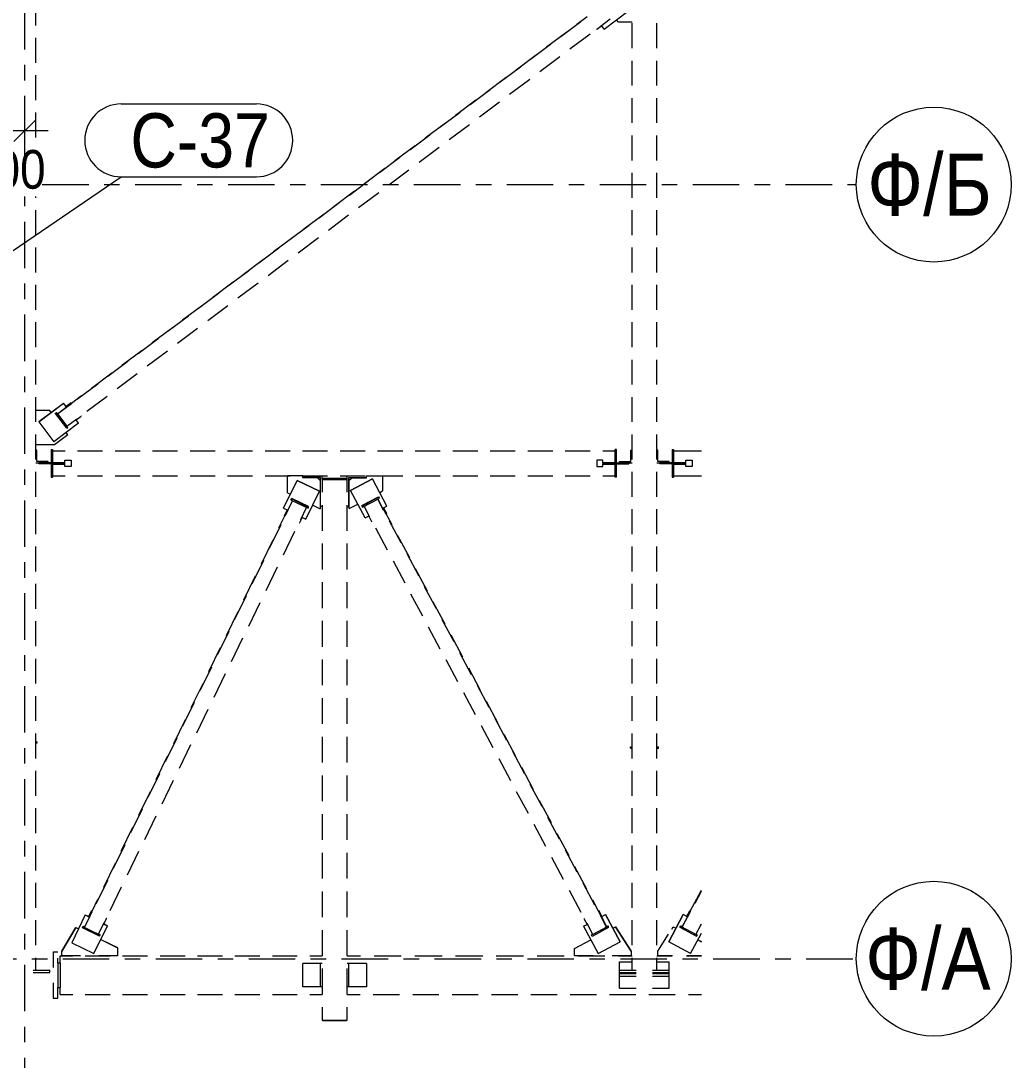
# Model space of a CAD drawing. Header units: millimetres. Extents: x -50 to 544, y -173 to 247.
# Drawn here: x 161.7 to 225.7, y -6.6 to 60.6 of the extents above; entities that cross this region are included whole.
import ezdxf

# ---------------------------------------------------------------- set-up
doc = ezdxf.new("R2010")
doc.units = ezdxf.units.MM
doc.linetypes.add('XKITLINE00', pattern=[0])
doc.linetypes.add('XKITLINE03', pattern=[6, 3, -1, 1, -1])
for name, color, linetype, lineweight in [('Part', 2, 'Continuous', 0), ('PartMark', 3, 'Continuous', 0), ('S-GRID', 1, 'Continuous', 0), ('Z-DIMENSIONS', 1, 'Continuous', 0)]:
    doc.layers.add(name, color=color, linetype=linetype, lineweight=lineweight)
doc.styles.add('GOST type A', font='ARIAL.TTF')

msp = doc.modelspace()

# ---------------------------------------------------------------- linework, layer by layer
at = {"layer": 'Part', "linetype": 'XKITLINE00', "lineweight": 0}
for p, q in [((162.7, 60.286), (162.7, 61.334)), ((199.4, 60.048), (201, 61.248)), ((196.596, 59.562), (197.895, 60.536)), ((197.641, 60.363), (198.294, 60.853)), ((199.145, 60.224), (199.795, 60.711)), ((200.32, 60.49), (200.201, 60.649)), ((201.2, 60.49), (200.32, 60.49)), ((195.683, 58.894), (196.988, 59.873)), ((198.924, 60.013), (198.903, 60.042)), ((199.244, 60.253), (198.924, 60.013)), ((199.223, 60.282), (199.244, 60.253)), ((199.4, 60.048), (199.224, 60.283)), ((199.244, 60.253), (199.244, 60.256)), ((201.2, 58.811), (201.2, 60.42)), ((202.8, 58.811), (202.8, 60.421)), ((162.7, 57.872), (162.7, 59.482)), ((197.196, 58.762), (198.495, 59.737)), ((194.646, 58.099), (195.946, 59.074)), ((193.724, 57.425), (195.03, 58.404)), ((195.246, 57.3), (196.546, 58.274)), ((201.2, 56.397), (201.2, 58.006)), ((202.8, 56.397), (202.8, 58.006)), ((192.697, 56.637), (193.996, 57.612)), ((162.7, 55.458), (162.7, 57.067)), ((191.765, 55.956), (193.071, 56.935)), ((193.297, 55.837), (194.596, 56.812)), ((190.747, 55.175), (192.047, 56.15)), ((189.807, 54.487), (191.113, 55.467)), ((191.347, 54.375), (192.647, 55.35)), ((201.2, 53.983), (201.2, 55.592)), ((202.8, 53.983), (202.8, 55.592)), ((162.7, 53.044), (162.7, 54.653)), ((188.798, 53.713), (190.097, 54.688)), ((187.848, 53.018), (189.154, 53.998)), ((189.398, 52.913), (190.697, 53.888)), ((186.848, 52.251), (188.148, 53.226)), ((201.2, 51.568), (201.2, 53.178)), ((202.8, 51.568), (202.8, 53.178)), ((185.889, 51.549), (187.195, 52.529)), ((187.448, 51.451), (188.748, 52.426)), ((184.899, 50.789), (186.198, 51.764)), ((183.931, 50.08), (185.237, 51.06)), ((185.499, 49.989), (186.798, 50.964)), ((201.2, 49.154), (201.2, 50.764)), ((202.8, 49.154), (202.8, 50.764)), ((182.949, 49.327), (184.249, 50.301)), ((162.7, 49.154), (162.7, 49.236)), ((181.972, 48.611), (183.278, 49.591)), ((183.549, 48.527), (184.849, 49.502)), ((162.7, 46.74), (162.7, 48.349)), ((181, 47.864), (182.299, 48.839)), ((201.2, 46.74), (201.2, 48.349)), ((202.8, 46.74), (202.8, 48.349)), ((180.014, 47.142), (181.319, 48.122)), ((181.6, 47.065), (182.899, 48.039)), ((179.05, 46.402), (180.35, 47.377)), ((178.055, 45.673), (179.361, 46.653)), ((179.65, 45.602), (180.95, 46.577)), ((162.7, 44.326), (162.7, 45.935)), ((177.101, 44.94), (178.4, 45.915)), ((201.2, 44.326), (201.2, 45.935)), ((202.8, 44.326), (202.8, 45.935)), ((176.096, 44.204), (177.402, 45.184)), ((177.701, 44.14), (179, 45.115)), ((175.151, 43.478), (176.451, 44.453)), ((174.138, 42.735), (175.443, 43.715)), ((175.751, 42.678), (177.051, 43.653)), ((162.7, 41.911), (162.7, 43.521)), ((173.202, 42.016), (174.501, 42.991)), ((201.2, 41.911), (201.2, 43.521)), ((202.8, 41.911), (202.8, 43.521)), ((172.179, 41.266), (173.485, 42.246)), ((173.802, 41.216), (175.101, 42.191)), ((162.7, 39.497), (162.7, 41.107)), ((171.252, 40.554), (172.552, 41.529)), ((201.2, 39.497), (201.2, 41.107)), ((202.8, 39.497), (202.8, 41.107)), ((170.22, 39.797), (171.526, 40.777)), ((171.852, 39.754), (173.152, 40.729)), ((169.302, 39.092), (170.602, 40.066)), ((168.262, 38.328), (169.568, 39.308)), ((169.903, 38.292), (171.202, 39.267)), ((162.7, 37.083), (162.7, 38.692)), ((167.353, 37.629), (168.653, 38.604)), ((201.2, 37.083), (201.2, 38.692)), ((202.8, 37.083), (202.8, 38.692)), ((166.303, 36.859), (167.609, 37.839)), ((167.953, 36.83), (169.253, 37.804)), ((165.403, 36.167), (166.703, 37.142)), ((162.7, 34.669), (162.7, 36.278)), ((164.997, 35.88), (165.65, 36.37)), ((166.004, 35.368), (167.303, 36.342)), ((201.2, 34.669), (201.2, 36.278)), ((202.8, 34.669), (202.8, 36.278)), ((162.9, 34.674), (164.5, 35.874)), ((164.5, 35.873), (162.9, 34.673)), ((164.104, 35.193), (164.754, 35.68)), ((164.104, 35.2), (164.679, 35.631)), ((164.656, 35.666), (164.5, 35.874)), ((164.5, 35.874), (164.5, 35.873)), ((164.656, 35.665), (164.5, 35.873)), ((164.656, 35.669), (164.976, 35.909)), ((164.976, 35.902), (164.656, 35.662)), ((164.656, 35.662), (164.656, 35.669)), ((164.68, 35.63), (164.656, 35.662)), ((164.68, 35.63), (165, 35.87)), ((165, 35.877), (164.976, 35.909)), ((164.976, 35.909), (164.976, 35.902)), ((165, 35.87), (164.976, 35.902)), ((165, 35.87), (165, 35.877)), ((162.7, 35.435), (163.58, 35.435)), ((162.7, 35.434), (163.58, 35.434)), ((163.701, 35.274), (163.58, 35.435)), ((163.58, 35.435), (163.58, 35.434)), ((163.7, 35.274), (163.58, 35.434)), ((163.98, 35.233), (164.044, 35.281)), ((163.98, 35.223), (164.044, 35.271)), ((163.98, 35.223), (163.98, 35.233)), ((164.7, 34.263), (163.98, 35.223)), ((164.044, 35.271), (164.044, 35.281)), ((164.104, 35.201), (164.044, 35.281)), ((164.764, 34.311), (164.044, 35.271)), ((164.104, 35.2), (164.104, 35.193)), ((164.104, 35.193), (164.704, 34.393)), ((165.304, 34.798), (165.624, 35.038)), ((165.624, 35.038), (165.602, 35.067)), ((165.624, 35.045), (165.606, 35.069)), ((165.624, 35.038), (165.624, 35.045)), ((162.9, 34.673), (162.9, 34.674)), ((162.9, 34.673), (163.86, 33.393)), ((165.46, 34.593), (163.86, 33.393)), ((164.7, 34.263), (164.764, 34.311)), ((164.704, 34.393), (165.354, 34.88)), ((164.764, 34.321), (164.708, 34.396)), ((164.764, 34.311), (164.764, 34.321)), ((165.304, 34.798), (165.282, 34.827)), ((165.46, 34.593), (165.305, 34.799)), ((165.46, 34.594), (165.306, 34.799)), ((165.46, 34.594), (165.46, 34.593)), ((162.7, 32.254), (162.7, 33.864)), ((164.78, 33.834), (163.9, 33.203)), ((164.78, 33.836), (164.661, 33.994)), ((164.78, 33.834), (164.661, 33.993)), ((164.78, 33.834), (164.78, 33.836)), ((201.2, 32.254), (201.2, 33.864)), ((202.8, 32.254), (202.8, 33.864)), ((163.9, 33.203), (162.7, 33.203)), ((163.7, 32.9), (163.7, 32.04)), ((163.7, 32.9), (163.78, 32.9)), ((163.78, 32.9), (163.78, 32.04)), ((200.2, 32.9), (200.12, 32.9)), ((200.12, 32.04), (200.12, 32.9)), ((200.2, 32.04), (200.2, 32.9)), ((203.8, 32.9), (203.8, 32.04)), ((203.8, 32.9), (203.88, 32.9)), ((203.88, 32.9), (203.88, 32.04)), ((162.77, 32.84), (162.7, 32.84)), ((162.77, 32.11), (162.77, 32.84)), ((163.78, 32.8), (164.588, 32.8)), ((165.395, 32.8), (167.01, 32.8)), ((167.818, 32.8), (169.433, 32.8)), ((170.24, 32.8), (171.856, 32.8)), ((172.663, 32.8), (174.278, 32.8)), ((175.086, 32.8), (176.701, 32.8)), ((177.508, 32.8), (179.124, 32.8)), ((179.931, 32.8), (181.546, 32.8)), ((182.354, 32.8), (183.969, 32.8)), ((184.776, 32.8), (186.392, 32.8)), ((187.199, 32.8), (188.814, 32.8)), ((189.622, 32.8), (191.237, 32.8)), ((192.044, 32.8), (193.66, 32.8)), ((194.467, 32.8), (196.082, 32.8)), ((196.89, 32.8), (198.505, 32.8)), ((199.312, 32.8), (200.12, 32.8)), ((201.13, 32.11), (201.13, 32.84)), ((201.13, 32.84), (201.2, 32.84)), ((202.87, 32.84), (202.8, 32.84)), ((202.87, 32.11), (202.87, 32.84)), ((203.88, 32.8), (205.685, 32.8)), ((162.7, 32.04), (162.9, 32.04)), ((163.5, 32.11), (162.77, 32.11)), ((164.58, 32.04), (162.9, 32.04)), ((162.9, 31.96), (162.9, 32.04)), ((164.58, 31.96), (162.9, 31.96)), ((163.5, 32.04), (163.5, 32.11)), ((163.7, 32.04), (163.78, 32.04)), ((163.7, 31.96), (163.7, 31.1)), ((163.7, 31.96), (163.78, 31.96)), ((163.78, 32.05), (164.567, 32.05)), ((163.78, 31.96), (163.78, 31.1)), ((163.78, 31.95), (164.58, 31.95)), ((164.58, 32.2), (164.98, 32.2)), ((164.58, 32.04), (164.58, 32.2)), ((164.58, 31.96), (164.58, 32.04)), ((164.58, 31.8), (164.58, 31.96)), ((164.98, 31.8), (164.58, 31.8)), ((164.98, 32.2), (164.98, 31.8)), ((199.32, 32.2), (198.92, 32.2)), ((198.92, 32.2), (198.92, 31.8)), ((198.92, 31.8), (199.32, 31.8)), ((199.32, 32.04), (199.32, 32.2)), ((199.32, 32.05), (200.12, 32.05)), ((199.32, 32.04), (199.32, 31.96)), ((199.32, 32.04), (201, 32.04)), ((199.32, 31.96), (201, 31.96)), ((199.32, 31.8), (199.32, 31.96)), ((199.32, 31.95), (200.107, 31.95)), ((200.2, 32.04), (200.12, 32.04)), ((200.2, 31.96), (200.12, 31.96)), ((200.12, 31.1), (200.12, 31.96)), ((200.2, 31.1), (200.2, 31.96)), ((200.4, 32.04), (200.4, 32.11)), ((200.4, 32.11), (201.13, 32.11)), ((201, 32.04), (201.2, 32.04)), ((201, 32.04), (201, 31.96)), ((202.8, 32.04), (203, 32.04)), ((203.6, 32.11), (202.87, 32.11)), ((204.68, 32.04), (203, 32.04)), ((203, 31.96), (203, 32.04)), ((204.68, 31.96), (203, 31.96)), ((203.6, 32.04), (203.6, 32.11)), ((203.8, 32.04), (203.88, 32.04)), ((203.8, 31.96), (203.8, 31.1)), ((203.8, 31.96), (203.88, 31.96)), ((203.88, 32.05), (204.68, 32.05)), ((203.88, 31.96), (203.88, 31.1)), ((203.88, 31.95), (204.68, 31.95)), ((204.68, 32.2), (205.08, 32.2)), ((204.68, 32.04), (204.68, 32.2)), ((204.68, 31.96), (204.68, 32.04)), ((204.68, 31.8), (204.68, 31.96)), ((205.08, 31.8), (204.68, 31.8)), ((205.08, 32.2), (205.08, 31.8)), ((162.7, 29.84), (162.7, 31.45)), ((163.7, 31.1), (163.78, 31.1)), ((163.78, 31.2), (164.588, 31.2)), ((165.395, 31.2), (167.01, 31.2)), ((167.818, 31.2), (169.433, 31.2)), ((170.24, 31.2), (171.856, 31.2)), ((172.663, 31.2), (174.278, 31.2)), ((175.086, 31.2), (176.701, 31.2)), ((177.508, 31.2), (179.124, 31.2)), ((178.703, 29.103), (179.578, 30.898)), ((178.703, 29.098), (179.578, 30.893)), ((178.961, 31.195), (178.961, 31.2)), ((179.95, 31.195), (178.961, 31.195)), ((178.961, 30.088), (178.961, 31.195)), ((179.578, 30.893), (179.578, 30.898)), ((179.578, 30.898), (181.017, 30.2)), ((181.017, 30.194), (179.578, 30.893)), ((179.931, 31.2), (181.546, 31.2)), ((179.95, 31.08), (179.95, 31.2)), ((181.08, 31.08), (179.95, 31.08)), ((179.95, 31.055), (179.95, 31.08)), ((180.9, 31.065), (179.95, 31.065)), ((180.9, 31.055), (179.95, 31.055)), ((180.9, 31.065), (180.9, 31.055)), ((181.06, 30.905), (180.9, 31.065)), ((181.06, 30.895), (180.9, 31.055)), ((181.06, 30.905), (181.06, 29.069)), ((181.08, 29.2), (181.08, 31.08)), ((181.2, 30.969), (181.2, 31.2)), ((181.2, 30.988), (181.24, 30.988)), ((181.2, 30.969), (181.2, 30.137)), ((182.76, 31.028), (181.24, 31.028)), ((181.24, 31.028), (181.24, 30.961)), ((181.24, 31.001), (182.76, 31.001)), ((181.24, 30.961), (182.76, 30.961)), ((182.8, 30.96), (181.293, 30.96)), ((182.354, 31.2), (183.969, 31.2)), ((182.76, 30.961), (182.76, 31.028)), ((182.76, 30.988), (182.8, 30.988)), ((182.8, 30.969), (182.8, 31.2)), ((182.8, 30.137), (182.8, 30.969)), ((182.92, 29.2), (182.92, 31.08)), ((182.92, 31.08), (184.05, 31.08)), ((182.94, 30.9), (183.1, 31.06)), ((182.94, 29.07), (182.94, 30.9)), ((183.026, 30.246), (184.437, 30.998)), ((184.437, 30.993), (183.026, 30.241)), ((183.1, 31.06), (184.05, 31.06)), ((184.05, 31.08), (184.05, 31.2)), ((184.05, 31.195), (185.085, 31.195)), ((184.05, 31.06), (184.05, 31.08)), ((185.379, 29.237), (184.437, 30.998)), ((184.437, 30.998), (184.437, 30.993)), ((185.379, 29.232), (184.437, 30.993)), ((184.776, 31.2), (186.392, 31.2)), ((185.085, 31.195), (185.085, 31.2)), ((185.085, 31.195), (185.085, 30.211)), ((187.199, 31.2), (188.814, 31.2)), ((189.622, 31.2), (191.237, 31.2)), ((192.044, 31.2), (193.66, 31.2)), ((194.467, 31.2), (196.082, 31.2)), ((196.89, 31.2), (198.505, 31.2)), ((199.312, 31.2), (200.12, 31.2)), ((200.2, 31.1), (200.12, 31.1)), ((201.2, 29.84), (201.2, 31.45)), ((202.8, 29.84), (202.8, 31.45)), ((203.8, 31.1), (203.88, 31.1)), ((203.88, 31.2), (205.685, 31.2)), ((183.026, 30.241), (183.026, 30.246)), ((183.967, 28.48), (183.026, 30.241)), ((178.912, 28.812), (179.285, 29.578)), ((178.961, 30.088), (179.14, 30.001)), ((178.973, 28.967), (179.273, 29.583)), ((179.194, 29.659), (179.229, 29.731)), ((179.229, 29.694), (179.194, 29.622)), ((179.194, 29.622), (179.194, 29.659)), ((179.194, 29.622), (180.281, 29.094)), ((180.316, 29.203), (179.229, 29.731)), ((179.229, 29.731), (179.229, 29.694)), ((179.229, 29.694), (180.316, 29.166)), ((180.142, 28.4), (181.017, 30.194)), ((181.017, 30.2), (181.017, 30.194)), ((183.764, 29.277), (184.829, 29.844)), ((183.764, 29.24), (184.829, 29.807)), ((183.802, 29.169), (184.867, 29.736)), ((185.157, 28.98), (184.778, 29.689)), ((185.114, 29.09), (184.79, 29.696)), ((184.829, 29.807), (184.829, 29.844)), ((184.829, 29.844), (184.867, 29.773)), ((184.867, 29.736), (184.829, 29.807)), ((184.867, 29.736), (184.867, 29.773)), ((184.908, 30.117), (185.085, 30.211)), ((162.7, 27.426), (162.7, 29.035)), ((178.703, 29.103), (178.703, 29.098)), ((178.703, 29.098), (178.973, 28.967)), ((178.931, 28.988), (178.762, 28.641)), ((178.762, 28.615), (178.937, 28.974)), ((178.973, 28.957), (178.798, 28.598)), ((178.937, 28.985), (178.937, 28.974)), ((178.937, 28.974), (178.973, 28.957)), ((178.973, 28.957), (178.973, 28.967)), ((179.811, 28.376), (180.184, 29.141)), ((180.281, 29.094), (180.316, 29.166)), ((180.316, 29.166), (180.316, 29.203)), ((180.581, 29.301), (181.06, 29.069)), ((181.2, 29.2), (181.08, 29.2)), ((181.2, 29.305), (181.2, 27.641)), ((182.8, 27.641), (182.8, 29.305)), ((182.8, 29.2), (182.92, 29.2)), ((182.94, 29.07), (183.494, 29.365)), ((183.764, 29.277), (183.764, 29.24)), ((183.764, 29.24), (183.802, 29.169)), ((184.275, 28.511), (183.896, 29.22)), ((185.114, 29.091), (185.379, 29.232)), ((185.114, 29.08), (185.149, 29.099)), ((185.114, 29.091), (185.114, 29.08)), ((185.114, 29.08), (185.302, 28.728)), ((185.149, 29.099), (185.149, 29.11)), ((185.338, 28.747), (185.149, 29.099)), ((185.156, 29.113), (185.338, 28.773)), ((185.379, 29.232), (185.379, 29.237)), ((201.2, 27.426), (201.2, 29.035)), ((202.8, 27.426), (202.8, 29.036)), ((178.403, 27.833), (178.78, 28.607)), ((178.762, 28.641), (178.762, 28.615)), ((178.762, 28.615), (178.798, 28.598)), ((179.908, 28.503), (179.733, 28.144)), ((179.88, 28.516), (179.908, 28.503)), ((179.884, 28.525), (180.142, 28.4)), ((179.908, 28.503), (179.908, 28.513)), ((183.967, 28.48), (184.219, 28.614)), ((184.197, 28.592), (184.224, 28.606)), ((184.197, 28.602), (184.197, 28.592)), ((184.197, 28.592), (184.385, 28.24)), ((184.385, 28.24), (184.412, 28.254)), ((185.302, 28.728), (185.338, 28.747)), ((185.703, 28.026), (185.322, 28.738)), ((185.338, 28.773), (185.338, 28.747)), ((186.294, 26.853), (185.536, 28.271)), ((177.792, 26.515), (178.539, 28.046)), ((178.692, 26.079), (179.438, 27.61)), ((179.705, 28.158), (179.733, 28.144)), ((185.412, 26.384), (184.654, 27.802)), ((177.271, 25.511), (178.025, 27.059)), ((186.846, 25.887), (186.084, 27.313)), ((162.7, 25.012), (162.7, 26.621)), ((181.2, 26.809), (181.2, 25.146)), ((182.8, 25.146), (182.8, 26.809)), ((201.2, 25.012), (201.2, 26.621)), ((202.8, 25.012), (202.8, 26.621)), ((176.673, 24.219), (177.419, 25.75)), ((186.549, 24.257), (185.791, 25.675)), ((187.431, 24.726), (186.673, 26.144)), ((177.572, 23.782), (178.318, 25.313)), ((187.989, 23.748), (187.227, 25.174)), ((162.7, 22.598), (162.7, 24.207)), ((176.14, 23.19), (176.894, 24.738)), ((181.2, 24.314), (181.2, 22.65)), ((182.8, 22.65), (182.8, 24.314)), ((201.2, 22.598), (201.2, 24.207)), ((202.8, 22.598), (202.8, 24.207)), ((187.686, 22.13), (186.928, 23.548)), ((188.568, 22.6), (187.81, 24.017)), ((175.553, 21.922), (176.3, 23.453)), ((176.453, 21.486), (177.199, 23.017)), ((189.133, 21.61), (188.37, 23.035)), ((175.008, 20.869), (175.762, 22.416)), ((162.7, 20.183), (162.7, 21.793)), ((181.2, 21.818), (181.2, 20.154)), ((182.8, 20.154), (182.8, 21.818)), ((189.706, 20.473), (188.947, 21.891)), ((201.2, 20.183), (201.2, 21.793)), ((202.8, 20.183), (202.8, 21.793)), ((174.434, 19.625), (175.18, 21.156)), ((188.823, 20.003), (188.065, 21.421)), ((190.276, 19.471), (189.514, 20.897)), ((175.333, 19.189), (176.079, 20.72)), ((173.876, 18.548), (174.631, 20.095)), ((190.843, 18.346), (190.085, 19.764)), ((162.7, 17.769), (162.7, 19.379)), ((173.314, 17.329), (174.061, 18.86)), ((181.2, 19.322), (181.2, 17.659)), ((182.8, 17.659), (182.8, 19.322)), ((189.96, 17.876), (189.202, 19.294)), ((201.2, 17.769), (201.2, 19.379)), ((202.8, 17.769), (202.8, 19.379)), ((174.214, 16.892), (174.96, 18.423)), ((191.419, 17.333), (190.657, 18.758)), ((172.745, 16.226), (173.499, 17.774)), ((191.98, 16.219), (191.222, 17.637)), ((162.7, 15.355), (162.7, 16.964)), ((181.2, 16.827), (181.2, 15.163)), ((182.8, 15.163), (182.8, 16.827)), ((191.098, 15.749), (190.339, 17.167)), ((201.2, 15.355), (201.2, 16.964)), ((202.8, 15.355), (202.8, 16.964)), ((172.195, 15.032), (172.941, 16.563)), ((173.094, 14.596), (173.84, 16.127)), ((192.563, 15.194), (191.8, 16.62)), ((171.613, 13.905), (172.368, 15.453)), ((193.117, 14.092), (192.359, 15.51)), ((192.235, 13.622), (191.477, 15.04)), ((162.7, 12.941), (162.7, 14.55)), ((171.075, 12.735), (171.822, 14.266)), ((181.2, 14.331), (181.2, 12.668)), ((182.8, 12.668), (182.8, 14.331)), ((193.706, 13.055), (192.944, 14.481)), ((201.2, 12.941), (201.2, 14.55)), ((202.8, 12.941), (202.8, 14.55)), ((162.7, 14.014), (162.8, 14.014)), ((162.7, 13.934), (162.8, 13.934)), ((162.8, 13.934), (162.8, 14.014)), ((171.975, 12.299), (172.721, 13.83)), ((201.1, 13.604), (201.1, 13.684)), ((201.1, 13.684), (201.2, 13.684)), ((201.1, 13.604), (201.2, 13.604)), ((202.8, 13.684), (202.9, 13.684)), ((202.8, 13.604), (202.9, 13.604)), ((202.9, 13.604), (202.9, 13.684)), ((170.482, 11.584), (171.236, 13.131)), ((193.372, 11.495), (192.614, 12.913)), ((194.254, 11.965), (193.496, 13.383)), ((162.7, 10.526), (162.7, 12.136)), ((194.849, 10.917), (194.087, 12.343)), ((201.2, 10.526), (201.2, 12.136)), ((202.8, 10.526), (202.8, 12.136)), ((169.956, 10.439), (170.702, 11.97)), ((170.855, 10.002), (171.601, 11.533)), ((181.2, 11.836), (181.2, 10.172)), ((182.8, 10.172), (182.8, 11.836)), ((169.35, 9.262), (170.105, 10.81)), ((194.509, 9.368), (193.751, 10.786)), ((195.391, 9.838), (194.633, 11.256)), ((195.993, 8.778), (195.23, 10.204)), ((162.7, 8.112), (162.7, 9.722)), ((168.836, 8.142), (169.583, 9.673)), ((201.2, 8.112), (201.2, 9.722)), ((202.8, 8.112), (202.8, 9.722)), ((169.736, 7.706), (170.482, 9.237)), ((181.2, 9.34), (181.2, 7.676)), ((182.8, 7.676), (182.8, 9.34)), ((196.528, 7.711), (195.77, 9.129)), ((168.219, 6.941), (168.973, 8.489)), ((195.646, 7.241), (194.888, 8.659)), ((197.136, 6.64), (196.374, 8.065)), ((162.7, 5.698), (162.7, 7.307)), ((167.717, 5.845), (168.463, 7.377)), ((168.616, 5.409), (169.362, 6.94)), ((181.2, 6.845), (181.2, 5.181)), ((182.8, 5.181), (182.8, 6.845)), ((197.665, 5.584), (196.907, 7.002)), ((201.2, 5.698), (201.2, 7.307)), ((202.8, 5.698), (202.8, 7.307)), ((167.087, 4.62), (167.842, 6.167)), ((196.783, 5.114), (196.025, 6.532)), ((198.279, 4.501), (197.517, 5.927)), ((162.7, 3.284), (162.7, 4.893)), ((166.597, 3.549), (167.344, 5.08)), ((198.802, 3.457), (198.044, 4.875)), ((201.2, 3.284), (201.2, 4.893)), ((202.8, 3.284), (202.8, 4.893)), ((167.496, 3.112), (168.243, 4.643)), ((181.2, 4.349), (181.2, 2.685)), ((182.8, 2.685), (182.8, 4.349)), ((197.92, 2.987), (197.162, 4.405)), ((204.958, 3.075), (205.685, 4.435)), ((205.27, 3.593), (205.685, 4.369)), ((166.333, 3.072), (166.71, 3.846)), ((199.042, 3.075), (198.66, 3.788)), ((165.896, 2.83), (165.021, 1.035)), ((165.896, 2.825), (165.021, 1.03)), ((165.851, 2.018), (166.224, 2.783)), ((165.896, 2.83), (166.13, 2.717)), ((165.896, 2.825), (165.896, 2.83)), ((165.896, 2.825), (166.13, 2.711)), ((166.13, 2.727), (166.305, 3.086)), ((166.305, 3.06), (166.13, 2.701)), ((166.13, 2.701), (166.13, 2.727)), ((166.13, 2.701), (166.166, 2.683)), ((166.166, 2.683), (166.341, 3.042)), ((166.341, 3.069), (166.305, 3.086)), ((166.305, 3.086), (166.305, 3.06)), ((166.341, 3.042), (166.305, 3.06)), ((166.341, 3.042), (166.341, 3.069)), ((199.033, 3.071), (199.069, 3.09)), ((199.033, 3.071), (199.033, 3.045)), ((199.069, 3.064), (199.033, 3.045)), ((199.033, 3.045), (199.222, 2.693)), ((199.257, 2.738), (199.069, 3.09)), ((199.069, 3.09), (199.069, 3.064)), ((199.257, 2.711), (199.069, 3.064)), ((199.561, 2.039), (199.182, 2.748)), ((199.257, 2.711), (199.222, 2.693)), ((199.226, 2.695), (199.561, 2.069)), ((199.257, 2.727), (199.486, 2.849)), ((199.257, 2.722), (199.486, 2.844)), ((199.257, 2.738), (199.257, 2.711)), ((199.486, 2.844), (199.486, 2.849)), ((199.486, 2.849), (200.428, 1.088)), ((200.428, 1.083), (199.486, 2.844)), ((204.514, 2.849), (203.572, 1.088)), ((203.572, 1.083), (204.514, 2.844)), ((204.439, 2.039), (204.855, 2.816)), ((204.774, 2.695), (204.439, 2.069)), ((204.743, 2.727), (204.514, 2.849)), ((204.514, 2.844), (204.514, 2.849)), ((204.743, 2.722), (204.514, 2.844)), ((204.743, 2.738), (204.931, 3.09)), ((204.931, 3.064), (204.743, 2.711)), ((204.743, 2.711), (204.743, 2.738)), ((204.743, 2.711), (204.778, 2.693)), ((204.778, 2.693), (204.967, 3.045)), ((204.967, 3.071), (204.931, 3.09)), ((204.931, 3.09), (204.931, 3.064)), ((204.967, 3.045), (204.931, 3.064)), ((204.967, 3.045), (204.967, 3.071)), ((162.7, 0.869), (162.7, 2.479)), ((165.279, 2.025), (164.385, 0.492)), ((164.385, 0.487), (165.279, 2.02)), ((165.279, 2.025), (165.461, 1.937)), ((165.279, 2.02), (165.279, 2.025)), ((165.279, 2.02), (165.459, 1.933)), ((165.722, 2.022), (165.757, 2.093)), ((165.722, 1.985), (165.757, 2.056)), ((165.722, 1.985), (165.722, 2.022)), ((165.757, 2.056), (165.757, 2.093)), ((165.757, 2.093), (165.851, 2.048)), ((166.844, 1.529), (165.757, 2.056)), ((165.851, 2.047), (166.162, 2.685)), ((165.851, 2.047), (165.851, 2.018)), ((165.851, 2.018), (166.75, 1.581)), ((166.46, 0.332), (167.335, 2.126)), ((166.75, 1.581), (167.123, 2.347)), ((167.073, 2.243), (167.101, 2.229)), ((167.101, 2.229), (167.276, 2.588)), ((167.105, 2.238), (167.335, 2.126)), ((167.107, 2.242), (167.335, 2.132)), ((167.276, 2.588), (167.248, 2.602)), ((167.276, 2.615), (167.258, 2.623)), ((167.276, 2.588), (167.276, 2.615)), ((167.335, 2.126), (167.335, 2.132)), ((198.075, 2.098), (198.298, 2.216)), ((198.075, 2.093), (198.3, 2.212)), ((198.075, 2.098), (198.075, 2.093)), ((198.075, 2.093), (199.016, 0.332)), ((198.116, 2.583), (198.132, 2.591)), ((198.116, 2.583), (198.116, 2.556)), ((198.116, 2.556), (198.143, 2.571)), ((198.116, 2.556), (198.304, 2.204)), ((198.678, 1.569), (198.299, 2.278)), ((198.304, 2.204), (198.331, 2.219)), ((199.652, 2.081), (198.587, 1.514)), ((199.561, 2.039), (198.678, 1.569)), ((199.56, 2.069), (199.652, 2.118)), ((199.561, 2.069), (199.561, 2.039)), ((199.69, 2.048), (199.652, 2.118)), ((199.652, 2.118), (199.652, 2.081)), ((199.69, 2.011), (199.652, 2.081)), ((199.69, 2.011), (199.69, 2.048)), ((199.955, 1.973), (200.134, 2.068)), ((199.957, 1.969), (200.134, 2.063)), ((201.136, 0.492), (200.134, 2.068)), ((200.134, 2.068), (200.134, 2.063)), ((200.134, 2.063), (201.136, 0.487)), ((201.2, 0.869), (201.2, 2.479)), ((202.8, 0.869), (202.8, 2.479)), ((203.766, 1.91), (203.866, 2.068)), ((203.866, 2.068), (204.045, 1.973)), ((203.866, 2.068), (203.866, 2.063)), ((204.31, 2.048), (204.348, 2.118)), ((204.31, 2.011), (204.348, 2.081)), ((204.31, 2.011), (204.31, 2.048)), ((204.348, 2.081), (204.348, 2.118)), ((204.348, 2.118), (204.44, 2.069)), ((205.413, 1.514), (204.348, 2.081)), ((204.439, 2.069), (204.439, 2.039)), ((204.439, 2.039), (205.188, 1.641)), ((205.322, 1.569), (205.685, 2.249)), ((205.669, 2.219), (205.685, 2.21)), ((166.809, 1.457), (165.722, 1.985)), ((166.762, 1.606), (166.844, 1.566)), ((166.809, 1.457), (166.844, 1.529)), ((166.844, 1.566), (166.844, 1.529)), ((181.2, 1.853), (181.2, 0.19)), ((182.8, 0.19), (182.8, 1.853)), ((198.587, 1.551), (198.666, 1.593)), ((198.587, 1.514), (198.587, 1.551)), ((198.624, 1.444), (198.587, 1.514)), ((199.69, 2.011), (198.624, 1.444)), ((202.864, 0.487), (203.557, 1.576)), ((205.376, 1.444), (204.31, 2.011)), ((204.984, 0.332), (205.685, 1.644)), ((205.334, 1.593), (205.413, 1.551)), ((205.376, 1.444), (205.413, 1.514)), ((205.413, 1.551), (205.413, 1.514)), ((165.021, 1.03), (165.021, 1.035)), ((165.021, 1.03), (166.46, 0.332)), ((166.9, 1.233), (167.977, 0.711)), ((166.902, 1.238), (167.977, 0.716)), ((167.977, 0.711), (167.977, 0.716)), ((167.977, 0.711), (167.977, 0.19)), ((197.487, 0.659), (198.541, 1.22)), ((197.487, 0.654), (198.543, 1.216)), ((199.016, 0.332), (200.428, 1.083)), ((200.428, 1.083), (200.428, 1.088)), ((202.864, 0.492), (203.34, 1.24)), ((203.572, 1.083), (203.572, 1.088)), ((204.984, 0.332), (203.572, 1.083)), ((205.459, 1.22), (205.685, 1.1)), ((205.471, 1.208), (205.685, 1.095)), ((162.7, -0.74), (162.7, 0.065)), ((163.82, 0.44), (163.82, -0.56)), ((163.82, 0.44), (164.12, 0.44)), ((164.12, -0.26), (164.12, 0.027)), ((164.28, 0.19), (165.086, 0.19)), ((164.28, -0.26), (164.28, 0.19)), ((164.385, 0.492), (164.385, 0.487)), ((164.385, 0.19), (164.385, 0.487)), ((165.582, 0.19), (164.385, 0.19)), ((165.891, 0.19), (167.503, 0.19)), ((167.977, 0.19), (166.78, 0.19)), ((168.309, 0.19), (169.92, 0.19)), ((170.726, 0.19), (172.337, 0.19)), ((173.143, 0.19), (174.754, 0.19)), ((175.56, 0.19), (177.171, 0.19)), ((177.977, 0.19), (179.589, 0.19)), ((180.394, 0.19), (181.2, 0.19)), ((182.8, 0.19), (183.676, 0.19)), ((184.552, 0.19), (186.305, 0.19)), ((187.181, 0.19), (188.933, 0.19)), ((189.81, 0.19), (191.562, 0.19)), ((192.438, 0.19), (194.19, 0.19)), ((195.067, 0.19), (196.819, 0.19)), ((197.487, 0.654), (197.487, 0.659)), ((197.487, 0.19), (197.487, 0.654)), ((198.703, 0.19), (197.487, 0.19)), ((197.695, 0.19), (199.448, 0.19)), ((201.136, 0.19), (199.92, 0.19)), ((200.324, 0.19), (201.2, 0.19)), ((201.136, 0.487), (201.136, 0.492)), ((201.136, 0.487), (201.136, 0.19)), ((201.2, -0.74), (201.2, 0.065)), ((202.8, 0.19), (203.762, 0.19)), ((202.8, -0.74), (202.8, 0.065)), ((202.864, 0.487), (202.864, 0.492)), ((202.864, 0.19), (202.864, 0.487)), ((203.804, 0.19), (202.864, 0.19)), ((204.724, 0.19), (205.685, 0.19)), ((205.685, 0.19), (204.745, 0.19)), ((164.12, -0.26), (164.12, -1.86)), ((164.12, -0.26), (164.28, -0.26)), ((164.28, -0.26), (164.28, -1.86)), ((179.95, -1.81), (179.95, -0.31)), ((181.08, -0.31), (179.95, -0.31)), ((181.08, -1.81), (181.08, -0.31)), ((181.2, -0.31), (181.08, -0.31)), ((181.2, -0.642), (181.2, -2.306)), ((184.05, -0.31), (182.8, -0.31)), ((182.8, -2.306), (182.8, -0.642)), ((182.92, -1.81), (182.92, -0.31)), ((184.05, -0.31), (184.05, -1.81)), ((200.4, -0.21), (201.2, -0.21)), ((200.4, -0.74), (200.4, -0.21)), ((202.8, -0.21), (203.6, -0.21)), ((203.6, -0.74), (203.6, -0.21)), ((162.533, -0.74), (163.6, -0.74)), ((162.533, -0.9), (163.6, -0.9)), ((163.6, -0.9), (163.6, -0.74)), ((200.4, -0.9), (200.4, -0.74)), ((200.4, -0.74), (201.467, -0.74)), ((200.4, -0.98), (200.4, -0.9)), ((200.4, -0.9), (201.467, -0.9)), ((200.4, -1.14), (200.4, -0.98)), ((201.467, -0.98), (200.4, -0.98)), ((200.4, -1.91), (200.4, -1.14)), ((201.467, -1.14), (200.4, -1.14)), ((202.533, -0.74), (203.6, -0.74)), ((202.533, -0.9), (203.6, -0.9)), ((203.6, -0.98), (202.533, -0.98)), ((203.6, -1.14), (202.533, -1.14)), ((203.6, -0.9), (203.6, -0.74)), ((203.6, -0.98), (203.6, -0.9)), ((203.6, -1.14), (203.6, -0.98)), ((203.6, -1.91), (203.6, -1.14)), ((163.82, -1.56), (163.82, -2.56)), ((164.12, -1.86), (164.28, -1.86)), ((164.12, -2.56), (164.12, -1.86)), ((164.28, -2.31), (164.28, -1.86)), ((181.08, -1.81), (179.95, -1.81)), ((181.2, -1.81), (181.08, -1.81)), ((184.05, -1.81), (182.8, -1.81)), ((200.4, -1.91), (201.467, -1.91)), ((202.533, -1.91), (203.6, -1.91)), ((163.82, -2.56), (164.12, -2.56)), ((164.28, -2.31), (165.086, -2.31)), ((165.891, -2.31), (167.503, -2.31)), ((168.309, -2.31), (169.92, -2.31)), ((170.726, -2.31), (172.337, -2.31)), ((173.143, -2.31), (174.754, -2.31)), ((175.56, -2.31), (177.171, -2.31)), ((177.977, -2.31), (179.589, -2.31)), ((180.394, -2.31), (181.2, -2.31)), ((182.8, -2.31), (183.648, -2.31)), ((184.495, -2.31), (186.19, -2.31)), ((187.038, -2.31), (188.733, -2.31)), ((189.581, -2.31), (191.276, -2.31)), ((192.124, -2.31), (193.819, -2.31)), ((194.666, -2.31), (196.362, -2.31)), ((197.209, -2.31), (198.904, -2.31)), ((199.752, -2.31), (201.447, -2.31)), ((202.295, -2.31), (203.99, -2.31)), ((204.838, -2.31), (205.685, -2.31)), ((181.2, -3.138), (181.2, -3.97)), ((182.8, -3.97), (182.8, -3.138)), ((181.2, -3.97), (182.8, -3.97)), ((181.238, -4.009), (181.238, -3.97)), ((182.758, -4.009), (181.238, -4.009)), ((182.758, -4.009), (182.758, -3.97)), ((182.76, -3.982), (182.758, -4.009)), ((182.76, -3.982), (182.76, -3.97))]:
    msp.add_line(p, q, dxfattribs=at)
at = {"layer": 'PartMark', "linetype": 'XKITLINE00', "lineweight": 0}
for p, q in [((168.211, 55.209), (176.943, 55.209)), ((159.995, 44.905), (168.211, 50.509)), ((168.211, 50.509), (176.943, 50.509))]:
    msp.add_line(p, q, dxfattribs=at)
for centre, start, end in [((168.211, 52.859), 90, 270), ((176.943, 52.859), 270, 90)]:
    msp.add_arc(centre, 2.35, start, end, dxfattribs=at)
at = {"layer": 'S-GRID', "linetype": 'XKITLINE03', "lineweight": 0}
for p, q in [((162, 52.736), (162, 61.334)), ((163.117, 50), (215.685, 50)), ((162, -15.396), (162, 49.236)), ((-15.55, 0), (215.685, 0))]:
    msp.add_line(p, q, dxfattribs=at)
at = {"layer": 'S-GRID', "linetype": 'XKITLINE00', "lineweight": 0}
for centre in [(220.685, 50), (220.685, 0)]:
    msp.add_circle(centre, 5, dxfattribs=at)
at = {"layer": 'Z-DIMENSIONS', "linetype": 'XKITLINE00', "lineweight": 0}
for p, q in [((162, 51), (162, 55.486)), ((162.707, 54.193), (161.293, 52.779)), ((159, 53.486), (162, 53.486)), ((162, 53.486), (163.5, 53.486))]:
    msp.add_line(p, q, dxfattribs=at)
at = {"layer": 'Z-DIMENSIONS'}
msp.add_point((162, 53.486), dxfattribs=at)

# ---------------------------------------------------------------- texts
at = {"layer": 'PartMark', "style": 'GOST type A', "width": 0.85}
msp.add_text('С-37', height=3.5, dxfattribs=at).set_placement((168.811, 51.109))
at = {"layer": 'S-GRID', "style": 'GOST type A', "width": 0.85}
for s, p in [('Ф/Б', (216.386, 48)), ('Ф/А', (216.256, -2))]:
    msp.add_text(s, height=4, dxfattribs=at).set_placement(p)
at = {"layer": 'Z-DIMENSIONS', "style": 'GOST type A', "width": 0.85}
msp.add_text('300', height=2.5, dxfattribs=at).set_placement((158.383, 49.736))

doc.saveas('drawing.dxf')
